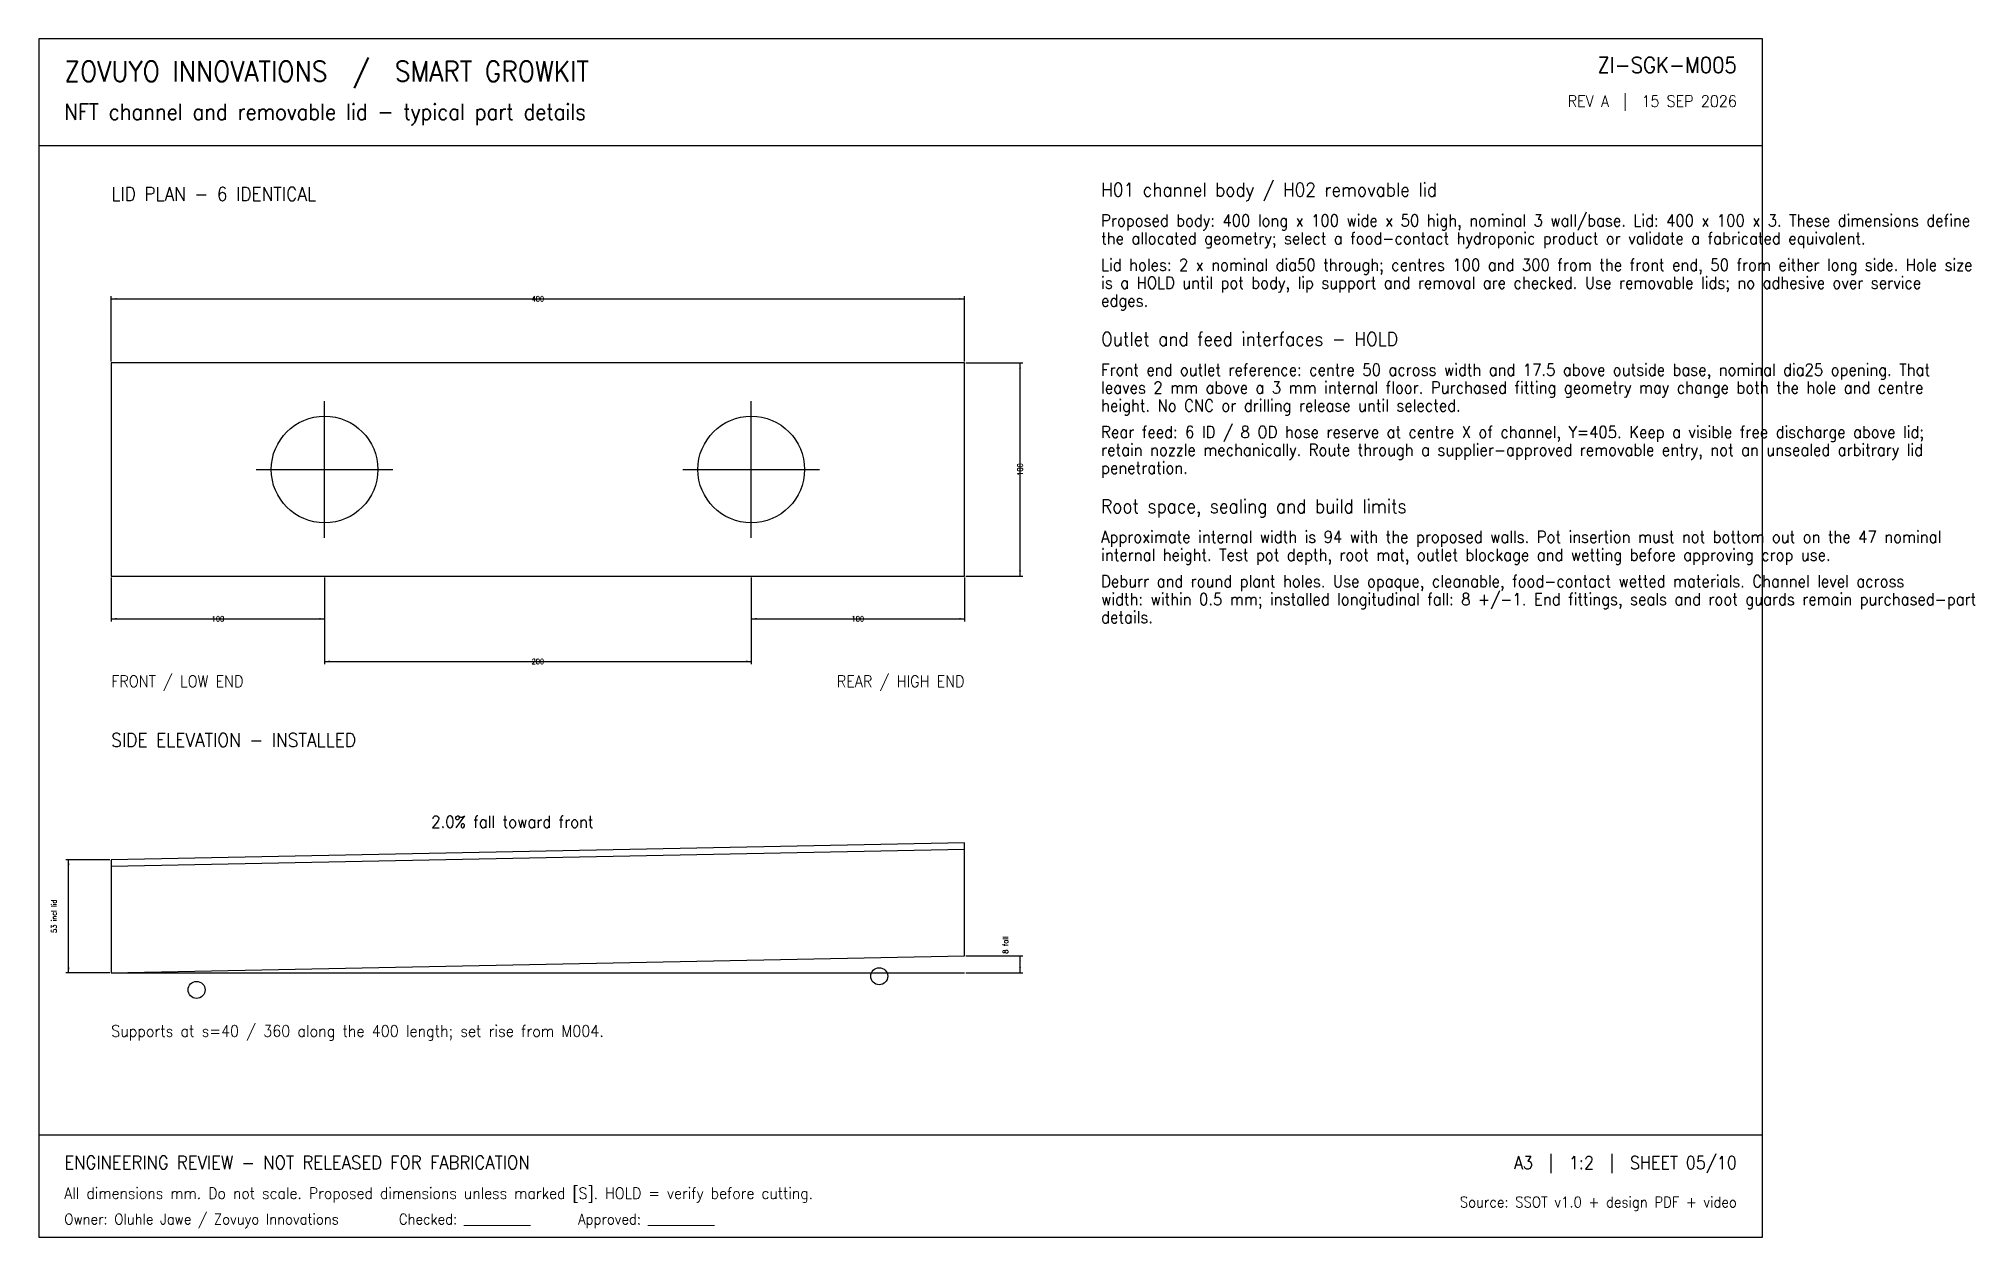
# Model space of a CAD drawing. Header units: millimetres. Extents: x 16 to 924, y 16 to 578.
import ezdxf
from ezdxf.enums import TextEntityAlignment as Align

# ---------------------------------------------------------------- set-up
doc = ezdxf.new("R2010")
doc.units = ezdxf.units.MM
doc.layers.get('0').update_dxf_attribs({"linetype": 'CONTINUOUS'})
for name, color, linetype in [('DIM', 8, 'CONTINUOUS'), ('HOLD', 1, 'CONTINUOUS'), ('OUTLINE', 7, 'CONTINUOUS'), ('WATER', 4, 'CONTINUOUS')]:
    doc.layers.add(name, color=color, linetype=linetype)
doc.styles.get("Standard").update_dxf_attribs({"font": 'STANDARD'})
doc.dimstyles.get("Standard").update_dxf_attribs({"dimtxt": 2.5, "dimasz": 2.5, "dimexe": 1.25, "dimexo": 0.625, "dimtad": 0, "dimtoh": 1, "dimtxsty": 'STANDARD', "dimcen": 0.09, "dimadec": 0, "dimazin": 0, "dimtfac": 1, "dimtdec": 4, "dimtofl": 0, "dimtmove": 0, "dimatfit": 3, "dimfxl": 1, "dimtolj": 1, "dimtzin": 0, "dimarcsym": 0})

# ---------------------------------------------------------------- blocks, each defined once
blk = doc.blocks.new('*D1')
at = {"color": 0, "linetype": 'ByBlock', "lineweight": -2}
for p, q in [((50, 426.62), (50, 457.25)), ((50, 456), (450, 456)), ((450, 426.62), (450, 457.25))]:
    blk.add_line(p, q, dxfattribs=at)
for points in [[(50, 456), (52.5, 456.42), (52.5, 455.58)], [(450, 456), (447.5, 455.58), (447.5, 456.42)]]:
    blk.add_solid(points, dxfattribs=at)
at = {"color": 0, "linetype": 'CONTINUOUS', "lineweight": -2, "insert": (250, 456), "char_height": 2.5, "width": 5.2778, "attachment_point": 5}
blk.add_mtext('400', dxfattribs=at)
blk = doc.blocks.new('*D2')
at = {"color": 0, "linetype": 'ByBlock', "lineweight": -2}
for p, q in [((450.62, 426), (477.25, 426)), ((476, 326), (476, 426)), ((450.62, 326), (477.25, 326))]:
    blk.add_line(p, q, dxfattribs=at)
for points in [[(476, 426), (476.42, 423.5), (475.58, 423.5)], [(476, 326), (475.58, 328.5), (476.42, 328.5)]]:
    blk.add_solid(points, dxfattribs=at)
at = {"color": 0, "linetype": 'CONTINUOUS', "lineweight": -2, "insert": (476, 376), "char_height": 2.5, "width": 4.4444, "attachment_point": 5, "rotation": 90}
blk.add_mtext('100', dxfattribs=at)
blk = doc.blocks.new('*D3')
at = {"color": 0, "linetype": 'ByBlock', "lineweight": -2}
for p, q in [((50, 325.38), (50, 304.75)), ((150, 325.38), (150, 304.75)), ((50, 306), (150, 306))]:
    blk.add_line(p, q, dxfattribs=at)
for points in [[(50, 306), (52.5, 306.42), (52.5, 305.58)], [(150, 306), (147.5, 305.58), (147.5, 306.42)]]:
    blk.add_solid(points, dxfattribs=at)
at = {"color": 0, "linetype": 'CONTINUOUS', "lineweight": -2, "insert": (100, 306), "char_height": 2.5, "width": 4.4444, "attachment_point": 5}
blk.add_mtext('100', dxfattribs=at)
blk = doc.blocks.new('*D4')
at = {"color": 0, "linetype": 'ByBlock', "lineweight": -2}
for p, q in [((150, 325.38), (150, 284.75)), ((350, 325.38), (350, 284.75)), ((150, 286), (350, 286))]:
    blk.add_line(p, q, dxfattribs=at)
for points in [[(150, 286), (152.5, 286.42), (152.5, 285.58)], [(350, 286), (347.5, 285.58), (347.5, 286.42)]]:
    blk.add_solid(points, dxfattribs=at)
at = {"color": 0, "linetype": 'CONTINUOUS', "lineweight": -2, "insert": (250, 286), "char_height": 2.5, "width": 5, "attachment_point": 5}
blk.add_mtext('200', dxfattribs=at)
blk = doc.blocks.new('*D5')
at = {"color": 0, "linetype": 'ByBlock', "lineweight": -2}
for p, q in [((350, 325.38), (350, 304.75)), ((450, 325.38), (450, 304.75)), ((350, 306), (450, 306))]:
    blk.add_line(p, q, dxfattribs=at)
for points in [[(350, 306), (352.5, 306.42), (352.5, 305.58)], [(450, 306), (447.5, 305.58), (447.5, 306.42)]]:
    blk.add_solid(points, dxfattribs=at)
at = {"color": 0, "linetype": 'CONTINUOUS', "lineweight": -2, "insert": (400, 306), "char_height": 2.5, "width": 4.4444, "attachment_point": 5}
blk.add_mtext('100', dxfattribs=at)
blk = doc.blocks.new('*D6')
at = {"color": 0, "linetype": 'ByBlock', "lineweight": -2}
for p, q in [((49.38, 193), (28.75, 193)), ((30, 140), (30, 193)), ((49.38, 140), (28.75, 140))]:
    blk.add_line(p, q, dxfattribs=at)
for points in [[(30, 193), (30.42, 190.5), (29.58, 190.5)], [(30, 140), (29.58, 142.5), (30.42, 142.5)]]:
    blk.add_solid(points, dxfattribs=at)
at = {"color": 0, "linetype": 'CONTINUOUS', "lineweight": -2, "insert": (23.15, 166.5), "char_height": 2.5, "width": 16.25, "attachment_point": 5, "rotation": 90}
blk.add_mtext('53 incl lid', dxfattribs=at)
blk = doc.blocks.new('*D7')
at = {"color": 0, "linetype": 'ByBlock', "lineweight": -2}
for p, q in [((450.62, 148), (477.25, 148)), ((476, 140), (476, 148)), ((450.62, 140), (477.25, 140))]:
    blk.add_line(p, q, dxfattribs=at)
for points in [[(476, 148), (476.42, 145.5), (475.58, 145.5)], [(476, 140), (475.58, 142.5), (476.42, 142.5)]]:
    blk.add_solid(points, dxfattribs=at)
at = {"color": 0, "linetype": 'CONTINUOUS', "lineweight": -2, "insert": (469.15, 153.03), "char_height": 2.5, "width": 8.8194, "attachment_point": 5, "rotation": 90}
blk.add_mtext('8 fall', dxfattribs=at)

msp = doc.modelspace()

# ---------------------------------------------------------------- linework, layer by layer
at = {"layer": 'DIM'}
for p, q in [((150, 344), (150, 408)), ((350, 344), (350, 408)), ((118, 376), (182, 376)), ((318, 376), (382, 376)), ((50, 140), (450, 140))]:
    msp.add_line(p, q, dxfattribs=at)
at = {"layer": 'OUTLINE'}
for p, q in [((824, 578), (16, 578)), ((16, 578), (16, 16)), ((824, 16), (824, 578)), ((16, 528), (824, 528)), ((16, 64), (824, 64)), ((16, 16), (824, 16))]:
    msp.add_line(p, q, dxfattribs=at)
for centre in [(410, 138.4), (90, 132)]:
    msp.add_circle(centre, 4, dxfattribs=at)
at = {"layer": 'WATER'}
for p, q in [((450, 426), (50, 426)), ((50, 426), (50, 326)), ((450, 326), (450, 426)), ((50, 326), (450, 326)), ((450, 201), (50, 193)), ((450, 148), (450, 201)), ((50, 190), (450, 198)), ((50, 193), (50, 140)), ((50, 140), (450, 148))]:
    msp.add_line(p, q, dxfattribs=at)
for centre in [(150, 376), (350, 376)]:
    msp.add_circle(centre, 25, dxfattribs=at)

# ---------------------------------------------------------------- texts
at = {"layer": 'HOLD'}
msp.add_text('ENGINEERING REVIEW - NOT RELEASED FOR FABRICATION', height=6.2, dxfattribs=at).set_placement((28, 48))
at = {"layer": 'OUTLINE'}
for s, height, p in [('ZOVUYO INNOVATIONS  /  SMART GROWKIT', 9.4, (28, 558)), ('NFT channel and removable lid - typical part details', 7.4, (28, 540)), ('LID PLAN - 6 IDENTICAL', 6.4, (50, 502)), ('H01 channel body / H02 removable lid', 6.4, (514, 504)), ('Proposed body: 400 long x 100 wide x 50 high, nominal 3 wall/base. Lid: 400 x 100 x 3. These dimensions define', 5.6, (514, 490)), ('the allocated geometry; select a food-contact hydroponic product or validate a fabricated equivalent.', 5.6, (514, 481.6)), ('Lid holes: 2 x nominal dia50 through; centres 100 and 300 from the front end, 50 from either long side. Hole size', 5.6, (514, 469.2)), ('is a HOLD until pot body, lip support and removal are checked. Use removable lids; no adhesive over service', 5.6, (514, 460.8)), ('edges.', 5.6, (514, 452.4)), ('Outlet and feed interfaces - HOLD', 6.4, (514, 434)), ('Front end outlet reference: centre 50 across width and 17.5 above outside base, nominal dia25 opening. That', 5.6, (514, 420)), ('leaves 2 mm above a 3 mm internal floor. Purchased fitting geometry may change both the hole and centre', 5.6, (514, 411.6)), ('height. No CNC or drilling release until selected.', 5.6, (514, 403.2)), ('Rear feed: 6 ID / 8 OD hose reserve at centre X of channel, Y=405. Keep a visible free discharge above lid;', 5.6, (514, 390.8)), ('retain nozzle mechanically. Route through a supplier-approved removable entry, not an unsealed arbitrary lid', 5.6, (514, 382.4)), ('penetration.', 5.6, (514, 374)), ('Root space, sealing and build limits', 6.4, (514, 355.6)), ('Approximate internal width is 94 with the proposed walls. Pot insertion must not bottom out on the 47 nominal', 5.6, (514, 341.6)), ('internal height. Test pot depth, root mat, outlet blockage and wetting before approving crop use.', 5.6, (514, 333.2)), ('width: within 0.5 mm; installed longitudinal fall: 8 +/-1. End fittings, seals and root guards remain purchased-part', 5.6, (514, 312.4)), ('Deburr and round plant holes. Use opaque, cleanable, food-contact wetted materials. Channel level across', 5.6, (514, 320.8)), ('details.', 5.6, (514, 304)), ('FRONT / LOW END', 5.4, (50, 274)), ('SIDE ELEVATION - INSTALLED', 6.4, (50, 246)), ('Supports at s=40 / 360 along the 400 length; set rise from M004.', 5.4, (50, 110)), ('All dimensions mm. Do not scale. Proposed dimensions unless marked [S]. HOLD = verify before cutting.', 5.3, (28, 34)), ('Owner: Oluhle Jawe / Zovuyo Innovations     Checked: __________     Approved: __________', 5, (28, 22))]:
    msp.add_text(s, height=height, dxfattribs=at).set_placement(p)
for s, height, p in [('ZI-SGK-M005', 7.4, (812, 562)), ('REV A  |  15 SEP 2026', 5.4, (812, 546)), ('REAR / HIGH END', 5.4, (450, 274)), ('A3  |  1:2  |  SHEET 05/10', 6, (812, 48)), ('Source: SSOT v1.0 + design PDF + video', 5, (812, 30))]:
    msp.add_text(s, height=height, dxfattribs=at).set_placement(p, align=Align.RIGHT)
at = {"layer": 'WATER'}
msp.add_text('2.0% fall toward front', height=5.6, dxfattribs=at).set_placement((200, 208))

# ---------------------------------------------------------------- dimensions: what is measured, and where the dimension line sits
for base, p1, p2, text, picture, middle in [((50, 456), (50, 426), (450, 426), '400', '*D1', (250, 456)), ((50, 306), (50, 326), (150, 326), '100', '*D3', (100, 306)), ((150, 286), (150, 326), (350, 326), '200', '*D4', (250, 286)), ((350, 306), (350, 326), (450, 326), '100', '*D5', (400, 306))]:
    dim = msp.add_linear_dim(base=base, p1=p1, p2=p2, text=text, dimstyle='Standard')
    dim.commit()
    dim.dimension.update_dxf_attribs({"geometry": picture, "text_midpoint": middle})
for base, p1, p2, text, picture, middle in [((476, 326), (450, 326), (450, 426), '100', '*D2', (476, 376)), ((30, 140), (50, 140), (50, 193), '53 incl lid', '*D6', (23.15, 166.5)), ((476, 140), (450, 140), (450, 148), '8 fall', '*D7', (469.15, 144))]:
    dim = msp.add_linear_dim(base=base, p1=p1, p2=p2, angle=90, text=text, dimstyle='Standard')
    dim.commit()
    dim.dimension.update_dxf_attribs({"geometry": picture, "text_midpoint": middle})

doc.saveas('drawing.dxf')
